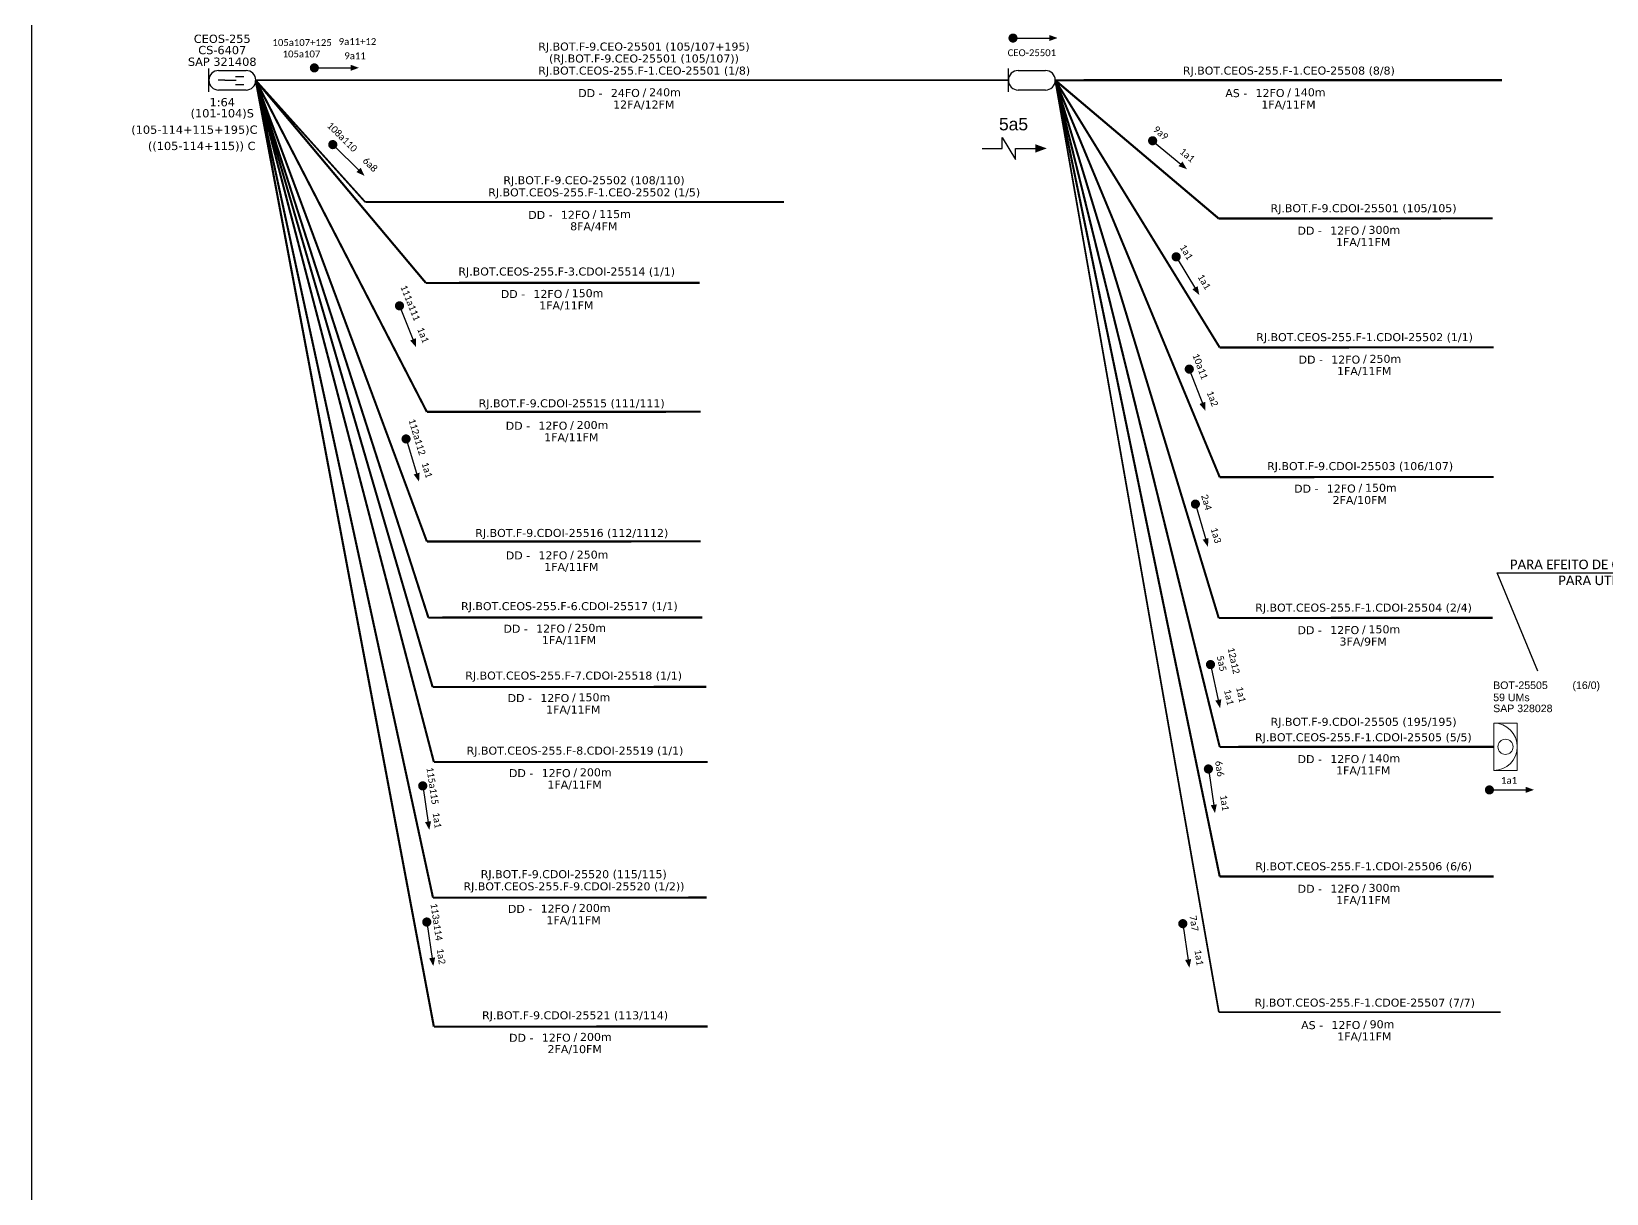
# Model space of a CAD drawing. Extents: x -89 to 749, y 705 to 1299.
# Drawn here: x -89.3 to 160.6, y 1002 to 1186.3 of the extents above; entities that cross this region are included whole.
import ezdxf
from ezdxf.enums import TextEntityAlignment as Align

# ---------------------------------------------------------------- set-up
doc = ezdxf.new("R2010")
doc.units = 0
for name, color, linetype, lineweight in [("20.0-LEGENDA DOS CDO'S", 1, 'Continuous', 0), ('20.1-CDO_INTERIOR', 1, 'Continuous', 0), ('40.1-ETIQUETAS', 1, 'Continuous', 20)]:
    doc.layers.add(name, color=color, linetype=linetype, lineweight=lineweight)
for name, color, linetype in [('20.4-CEOS', 1, 'Continuous'), ('CAP a instalar', 1, 'Continuous'), ('CD de instalação futura', 8, 'Continuous'), ('SETA', 7, 'Continuous')]:
    doc.layers.add(name, color=color, linetype=linetype)
doc.styles.add('ARIAL', font='arial.ttf')
doc.styles.add('siredit', font='verdana.ttf')
doc.styles.get("Standard").update_dxf_attribs({"font": 'arial.ttf'})
doc.linetypes.add('FENCELINE1', pattern='A,0.25,-0.1,[133,ltypeshp.shx,S=0.1,R=0,X=-0.1,Y=0],-0.1,1', length=1.45)
doc.dimstyles.get("Standard").update_dxf_attribs({"dimtxt": 0.18, "dimasz": 0.18, "dimexe": 0.18, "dimexo": 0.0625, "dimgap": 0.09, "dimtad": 0, "dimtih": 1, "dimtoh": 1, "dimdec": 4, "dimzin": 0, "dimdsep": 46, "dimtxsty": 'Standard', "dimcen": 0.09, "dimadec": 0, "dimazin": 0, "dimtfac": 1, "dimtdec": 4, "dimtofl": 0, "dimtmove": 0, "dimatfit": 3, "dimfxl": 0, "dimtolj": 1, "dimtzin": 0, "dimarcsym": 0})

# ---------------------------------------------------------------- blocks, each defined once
blk = doc.blocks.new('CDOI_INT')
at = {"layer": '20.1-CDO_INTERIOR', "color": 0, "lineweight": 18}
blk.add_lwpolyline([(4.25, -4.25), (4.25, 4.25), (0, 4.25), (0, -4.25)], close=True, dxfattribs=at)
blk.add_circle((2.12, 0), 1.36, dxfattribs=at)
blk.add_arc((0, 0), 4.25, 270, 90, dxfattribs=at)
at = {"layer": "20.0-LEGENDA DOS CDO'S", "color": 0, "style": 'ARIAL'}
for tag, p in [('CDO_N', (-0.08, 10.38)), ('SPLITER_1', (21.18, 10.38)), ('SURVEY', (-0.08, 8.2)), ('SPLITER_2', (21.19, 8.68)), ('SAP', (-0.08, 6.23)), ('1:XX', (5.94, -2.22)), ('UMS', (5.94, -4.24))]:
    blk.add_attdef(tag, p, '', height=1.36, dxfattribs=at)
blk.add_attdef('FIBRAS_UTILIZADAS', text='', height=1.36, dxfattribs=at).set_placement((15.34, 10.38), align=Align.CENTER)
blk = doc.blocks.new('ETIQUETA_RS5F')
at = {"layer": '40.1-ETIQUETAS', "color": 0, "style": 'siredit'}
blk.add_text('/', height=1.5, dxfattribs=at).set_placement((1.58, -1.95), align=Align.MIDDLE_RIGHT)
for tag, p in [('ETIQUETA_R_PRIMARIA', (1.21, 4.1)), ('ETIQUETA_R_SECUNDARIA', (1.21, 2.1)), ('F_ATIVAS/F_MORTAS', (1.14, -4.24))]:
    blk.add_attdef(tag, text='', height=1.5, dxfattribs=at).set_placement(p, align=Align.MIDDLE_CENTER)
for tag, p in [('TIPO_CABO', (-6.58, -2.12)), ('CAP_CABO', (0.4, -2.09))]:
    blk.add_attdef(tag, text='', height=1.5, dxfattribs=at).set_placement(p, align=Align.MIDDLE_RIGHT)
blk.add_attdef('METROS', text='', height=1.5, dxfattribs=at).set_placement((2.14, -1.95), align=Align.MIDDLE_LEFT)
for tag, p in [('FUSÃO_1', (0.85, -8.39)), ('FUSÃO_2', (0.85, -10.6)), ('FUSÃO_3', (0.85, -12.93)), ('FUSÃO_4', (0.85, -15.14)), ('FUSÃO_5', (0.85, -17.16))]:
    blk.add_attdef(tag, text='', height=1.5, dxfattribs=at).set_placement(p, align=Align.CENTER)

msp = doc.modelspace()

# ---------------------------------------------------------------- linework, layer by layer
msp.add_lwpolyline([(-89.32, 705.02), (749.25, 705.02), (749.25, 1299.02), (-89.32, 1299.02), (-89.32, 705.02)])
at = {"color": 5, "const_width": 0.726}
msp.add_lwpolyline([(66.07, 1185.25, 1), (66.79, 1185.25, 1)], format="xyb", close=True, dxfattribs=at)
at = {"const_width": 0.726}
for points in [[(-44.79, 1180.52, 1), (-44.07, 1180.52, 1)], [(88.31, 1169.2, 1), (88.86, 1168.73, 1)], [(-41.77, 1168.61, 1), (-41.25, 1168.1, 1)], [(92.13, 1150.87, 1), (92.51, 1150.25, 1)], [(-31.06, 1143.12, 1), (-30.79, 1142.45, 1)], [(94.27, 1133.09, 1), (94.53, 1132.41, 1)], [(-29.99, 1122.02, 1), (-29.78, 1121.33, 1)], [(95.27, 1111.69, 1), (95.47, 1111, 1)], [(97.69, 1086.25, 1), (97.84, 1085.54, 1)], [(97.38, 1069.7, 1), (97.49, 1068.98, 1)], [(-27.29, 1067.02, 1), (-27.18, 1066.3, 1)], [(141.67, 1066.02, 1), (142.39, 1066.02, 1)], [(-26.65, 1045.43, 1), (-26.54, 1044.71, 1)], [(93.32, 1045.17, 1), (93.43, 1044.45, 1)]]:
    msp.add_lwpolyline(points, format="xyb", close=True, dxfattribs=at)
at = {"color": 3}
msp.add_lwpolyline([(64.72, 1167.75), (64.72, 1169.5), (66.82, 1166), (66.82, 1167.75)], dxfattribs=at)
at = {"layer": '20.4-CEOS', "color": 5}
for p, q in [((-61.17, 1176.7), (-61.17, 1180.42)), ((-59.62, 1180.11), (-55.28, 1180.11)), ((67.25, 1180.11), (71.58, 1180.11)), ((-58.65, 1178.56), (-59.69, 1178.56)), ((-58.65, 1178.56), (-56.86, 1178.56)), ((-56.94, 1179.17), (-55.62, 1179.17)), ((-56.94, 1177.89), (-55.62, 1177.89)), ((-55.28, 1177.01), (-59.62, 1177.01)), ((71.58, 1177.01), (67.25, 1177.01))]:
    msp.add_line(p, q, dxfattribs=at)
msp.add_lwpolyline([(65.7, 1176.7), (65.7, 1180.42)], dxfattribs=at)
for centre, start, end in [((-59.62, 1178.56), 90, 270), ((-55.28, 1178.56), 270, 90), ((67.25, 1178.56), 90, 270), ((71.58, 1178.56), 270, 90)]:
    msp.add_arc(centre, 1.55, start, end, dxfattribs=at)
at = {"layer": 'CAP a instalar', "color": 8, "ltscale": 5, "const_width": 0.339}
for points in [[(-53.74, 1178.56), (-26.74, 1146.42)], [(-53.74, 1178.56), (-26.58, 1125.97)], [(-53.74, 1178.56), (-26.58, 1105.41)], [(-53.74, 1178.56), (-26.34, 1093.35)], [(-53.74, 1178.56), (-25.67, 1082.34)], [(-53.74, 1178.56), (-25.47, 1070.44)], [(73.13, 1178.56), (99.07, 1156.63)], [(73.13, 1178.56), (99.23, 1136.18)], [(73.13, 1178.56), (99.23, 1115.62)], [(73.13, 1178.56), (99.07, 1093.29)], [(73.13, 1178.56), (99.23, 1052.28)], [(99.07, 1156.63), (142.53, 1156.65)], [(-26.74, 1146.42), (16.71, 1146.44)], [(99.23, 1136.18), (142.7, 1136.2)], [(-26.58, 1125.97), (16.88, 1125.99)], [(99.23, 1115.62), (142.71, 1115.64)], [(-26.58, 1105.41), (16.89, 1105.43)], [(-26.34, 1093.35), (17.11, 1093.37)], [(99.07, 1093.29), (142.52, 1093.31)], [(-25.67, 1082.34), (17.79, 1082.36)], [(-25.47, 1070.44), (18, 1070.46)], [(99.23, 1052.28), (142.71, 1052.3)]]:
    msp.add_lwpolyline(points, dxfattribs=at)
at = {"layer": 'CAP a instalar', "color": 7, "ltscale": 5}
for points, const_width in [([(-25.61, 1048.93), (-53.74, 1178.56)], 0.339), ([(-53.74, 1178.56), (-36.37, 1159.25)], 0.28), ([(-36.37, 1159.25), (30.11, 1159.25)], 0.28), ([(-25.63, 1048.93), (17.82, 1048.95)], 0.339)]:
    msp.add_lwpolyline(points, dxfattribs=dict(at, const_width=const_width))
at = {"layer": 'CAP a instalar', "color": 252, "ltscale": 5, "const_width": 0.339}
for points in [[(-25.47, 1028.48), (-53.74, 1178.56)], [(-25.47, 1028.48), (17.99, 1028.5)]]:
    msp.add_lwpolyline(points, dxfattribs=at)
at = {"layer": 'CAP a instalar', "color": 5, "ltscale": 5, "const_width": 0.28}
msp.add_lwpolyline([(-53.74, 1178.56), (65.7, 1178.56)], dxfattribs=at)
at = {"layer": 'CAP a instalar', "color": 7, "linetype": 'FENCELINE1', "ltscale": 5}
for points, const_width in [([(73.13, 1178.56), (144, 1178.58)], 0.339), ([(99.1, 1030.76), (73.13, 1178.56)], 0.28), ([(99.1, 1030.76), (143.81, 1030.76)], 0.28)]:
    msp.add_lwpolyline(points, dxfattribs=dict(at, const_width=const_width))
at = {"layer": 'CAP a instalar', "color": 1, "ltscale": 5, "const_width": 0.339}
for points in [[(73.13, 1178.56), (99.23, 1072.84)], [(99.23, 1072.84), (142.7, 1072.86)]]:
    msp.add_lwpolyline(points, dxfattribs=at)
at = {"layer": 'SETA', "color": 5}
msp.add_lwpolyline([(66.43, 1185.25), (72.67, 1185.25)], dxfattribs=at)
at = {"layer": 'SETA'}
for points in [[(-44.43, 1180.52), (-38.19, 1180.52)], [(-41.51, 1168.36), (-37.07, 1163.97)], [(88.58, 1168.97), (93.38, 1164.97)], [(92.32, 1150.56), (95.55, 1145.22)], [(-30.92, 1142.78), (-28.6, 1136.99)], [(94.4, 1132.75), (96.63, 1126.93)], [(-29.88, 1121.68), (-28.07, 1115.7)], [(95.37, 1111.35), (97.12, 1105.36)], [(97.76, 1085.89), (99.1, 1079.8)], [(97.43, 1069.34), (98.34, 1063.16)], [(-27.24, 1066.66), (-26.32, 1060.49)], [(142.03, 1066.02), (148.27, 1066.02)], [(-26.59, 1045.07), (-25.68, 1038.9)], [(93.37, 1044.81), (94.29, 1038.63)]]:
    msp.add_lwpolyline(points, dxfattribs=at)
at = {"layer": 'SETA', "color": 3}
for points in [[(61.56, 1167.75), (64.72, 1167.75)], [(66.82, 1167.75), (69.98, 1167.75)]]:
    msp.add_lwpolyline(points, dxfattribs=at)
at = {"layer": 'SETA', "color": 5}
msp.add_solid([(72.17, 1185.74), (73.5, 1185.26), (72.17, 1184.77)], dxfattribs=at)
at = {"layer": 'SETA'}
for points in [[(-38.69, 1181.02), (-37.36, 1180.53), (-38.69, 1180.05)], [(-37.08, 1164.68), (-36.47, 1163.4), (-37.76, 1163.99)], [(93.31, 1165.67), (94.03, 1164.45), (92.69, 1164.93)], [(95.72, 1145.9), (95.99, 1144.51), (94.89, 1145.4)], [(-28.33, 1137.64), (-28.28, 1136.22), (-29.23, 1137.28)], [(96.92, 1127.57), (96.94, 1126.15), (96.01, 1127.22)], [(-27.74, 1116.33), (-27.82, 1114.91), (-28.67, 1116.04)], [(97.45, 1105.97), (97.36, 1104.56), (96.53, 1105.7)], [(99.48, 1080.39), (99.29, 1078.99), (98.53, 1080.19)], [(147.77, 1066.52), (149.1, 1066.03), (147.77, 1065.55)], [(98.76, 1063.73), (98.48, 1062.34), (97.8, 1063.59)], [(-25.91, 1061.06), (-26.19, 1059.67), (-26.87, 1060.92)], [(-25.26, 1039.47), (-25.55, 1038.08), (-26.22, 1039.32)], [(94.7, 1039.2), (94.42, 1037.81), (93.74, 1039.06)]]:
    msp.add_solid(points, dxfattribs=at)
at = {"layer": 'SETA', "color": 3}
msp.add_solid([(69.98, 1168.41), (71.79, 1167.75), (69.98, 1167.09)], dxfattribs=at)

# ---------------------------------------------------------------- block references
at = {"layer": 'CAP a instalar', "color": 7, "linetype": 'FENCELINE1', "ltscale": 7}
ref = msp.add_blockref('ETIQUETA_RS5F', (109.2, 1178.31), dxfattribs=dict(at, xscale=0.8468063891091787, yscale=0.8468063891098269, zscale=0.8468063891099994))
ref.add_attrib('ETIQUETA_R_SECUNDARIA', 'RJ.BOT.CEOS-255.F-1.CEO-25508 (8/8)', dxfattribs={"layer": '40.1-ETIQUETAS', "color": 0, "height": 1.2702, "style": 'siredit'}).set_placement((110.2, 1180.09), align=Align.MIDDLE_CENTER)
ref.add_attrib('TIPO_CABO', 'AS -', dxfattribs={"layer": '40.1-ETIQUETAS', "color": 0, "height": 1.27, "style": 'siredit'}).set_placement((103.6, 1176.52), align=Align.MIDDLE_RIGHT)
ref.add_attrib('CAP_CABO', '12FO', dxfattribs={"layer": '40.1-ETIQUETAS', "color": 0, "height": 1.27, "style": 'siredit'}).set_placement((109.51, 1176.54), align=Align.MIDDLE_RIGHT)
ref.add_attrib('METROS', '140m', dxfattribs={"layer": '40.1-ETIQUETAS', "color": 0, "height": 1.27, "style": 'siredit'}).set_placement((110.99, 1176.65), align=Align.MIDDLE_LEFT)
ref.add_attrib('F_ATIVAS/F_MORTAS', '1FA/11FM', dxfattribs={"layer": '40.1-ETIQUETAS', "color": 0, "height": 1.27, "style": 'siredit'}).set_placement((110.14, 1174.71), align=Align.MIDDLE_CENTER)
ref = msp.add_blockref('ETIQUETA_RS5F', (-1.03, 1159), dxfattribs=dict(at, xscale=0.8468063891091787, yscale=0.8468063891098269, zscale=0.8468063891099994))
ref.add_attrib('ETIQUETA_R_PRIMARIA', 'RJ.BOT.F-9.CEO-25502 (108/110)', dxfattribs={"layer": '40.1-ETIQUETAS', "color": 0, "height": 1.2702, "style": 'siredit'}).set_placement((-0.06, 1162.7), align=Align.MIDDLE_CENTER)
ref.add_attrib('ETIQUETA_R_SECUNDARIA', 'RJ.BOT.CEOS-255.F-1.CEO-25502 (1/5)', dxfattribs={"layer": '40.1-ETIQUETAS', "color": 0, "height": 1.2702, "style": 'siredit'}).set_placement((-0.03, 1160.78), align=Align.MIDDLE_CENTER)
ref.add_attrib('TIPO_CABO', 'DD -', dxfattribs={"layer": '40.1-ETIQUETAS', "color": 0, "height": 1.27, "style": 'siredit'}).set_placement((-6.63, 1157.2), align=Align.MIDDLE_RIGHT)
ref.add_attrib('CAP_CABO', '12FO', dxfattribs={"layer": '40.1-ETIQUETAS', "color": 0, "height": 1.27, "style": 'siredit'}).set_placement((-0.72, 1157.22), align=Align.MIDDLE_RIGHT)
ref.add_attrib('METROS', '115m', dxfattribs={"layer": '40.1-ETIQUETAS', "color": 0, "height": 1.27, "style": 'siredit'}).set_placement((0.76, 1157.34), align=Align.MIDDLE_LEFT)
ref.add_attrib('F_ATIVAS/F_MORTAS', '8FA/4FM', dxfattribs={"layer": '40.1-ETIQUETAS', "color": 0, "height": 1.27, "style": 'siredit'}).set_placement((-0.09, 1155.4), align=Align.MIDDLE_CENTER)
at = {"layer": 'CAP a instalar', "color": 8, "linetype": 'FENCELINE1', "ltscale": 7}
ref = msp.add_blockref('ETIQUETA_RS5F', (121.05, 1156.49), dxfattribs=dict(at, xscale=0.8468063891091787, yscale=0.8468063891098269, zscale=0.8468063891099994))
ref.add_attrib('ETIQUETA_R_SECUNDARIA', 'RJ.BOT.F-9.CDOI-25501 (105/105)', dxfattribs={"layer": '40.1-ETIQUETAS', "color": 0, "height": 1.2702, "style": 'siredit'}).set_placement((122.05, 1158.27), align=Align.MIDDLE_CENTER)
ref.add_attrib('TIPO_CABO', 'DD -', dxfattribs={"layer": '40.1-ETIQUETAS', "color": 0, "height": 1.27, "style": 'siredit'}).set_placement((115.44, 1154.7), align=Align.MIDDLE_RIGHT)
ref.add_attrib('CAP_CABO', '12FO', dxfattribs={"layer": '40.1-ETIQUETAS', "color": 0, "height": 1.27, "style": 'siredit'}).set_placement((121.36, 1154.72), align=Align.MIDDLE_RIGHT)
ref.add_attrib('METROS', '300m', dxfattribs={"layer": '40.1-ETIQUETAS', "color": 0, "height": 1.27, "style": 'siredit'}).set_placement((122.84, 1154.83), align=Align.MIDDLE_LEFT)
ref.add_attrib('F_ATIVAS/F_MORTAS', '1FA/11FM', dxfattribs={"layer": '40.1-ETIQUETAS', "color": 0, "height": 1.27, "style": 'siredit'}).set_placement((121.99, 1152.89), align=Align.MIDDLE_CENTER)
ref = msp.add_blockref('ETIQUETA_RS5F', (-5.39, 1146.45), dxfattribs=dict(at, xscale=0.8468063891091787, yscale=0.8468063891098269, zscale=0.8468063891099994))
ref.add_attrib('ETIQUETA_R_SECUNDARIA', 'RJ.BOT.CEOS-255.F-3.CDOI-25514 (1/1)', dxfattribs={"layer": '40.1-ETIQUETAS', "color": 0, "height": 1.2702, "style": 'siredit'}).set_placement((-4.39, 1148.23), align=Align.MIDDLE_CENTER)
ref.add_attrib('TIPO_CABO', 'DD -', dxfattribs={"layer": '40.1-ETIQUETAS', "color": 0, "height": 1.27, "style": 'siredit'}).set_placement((-10.99, 1144.66), align=Align.MIDDLE_RIGHT)
ref.add_attrib('CAP_CABO', '12FO', dxfattribs={"layer": '40.1-ETIQUETAS', "color": 0, "height": 1.27, "style": 'siredit'}).set_placement((-5.08, 1144.67), align=Align.MIDDLE_RIGHT)
ref.add_attrib('METROS', '150m', dxfattribs={"layer": '40.1-ETIQUETAS', "color": 0, "height": 1.27, "style": 'siredit'}).set_placement((-3.6, 1144.79), align=Align.MIDDLE_LEFT)
ref.add_attrib('F_ATIVAS/F_MORTAS', '1FA/11FM', dxfattribs={"layer": '40.1-ETIQUETAS', "color": 0, "height": 1.27, "style": 'siredit'}).set_placement((-4.45, 1142.85), align=Align.MIDDLE_CENTER)
ref = msp.add_blockref('ETIQUETA_RS5F', (121.21, 1136.04), dxfattribs=dict(at, xscale=0.8468063891091787, yscale=0.8468063891098269, zscale=0.8468063891099994))
ref.add_attrib('ETIQUETA_R_SECUNDARIA', 'RJ.BOT.CEOS-255.F-1.CDOI-25502 (1/1)', dxfattribs={"layer": '40.1-ETIQUETAS', "color": 0, "height": 1.2702, "style": 'siredit'}).set_placement((122.21, 1137.82), align=Align.MIDDLE_CENTER)
ref.add_attrib('TIPO_CABO', 'DD -', dxfattribs={"layer": '40.1-ETIQUETAS', "color": 0, "height": 1.27, "style": 'siredit'}).set_placement((115.61, 1134.25), align=Align.MIDDLE_RIGHT)
ref.add_attrib('CAP_CABO', '12FO', dxfattribs={"layer": '40.1-ETIQUETAS', "color": 0, "height": 1.27, "style": 'siredit'}).set_placement((121.52, 1134.26), align=Align.MIDDLE_RIGHT)
ref.add_attrib('METROS', '250m', dxfattribs={"layer": '40.1-ETIQUETAS', "color": 0, "height": 1.27, "style": 'siredit'}).set_placement((123, 1134.38), align=Align.MIDDLE_LEFT)
ref.add_attrib('F_ATIVAS/F_MORTAS', '1FA/11FM', dxfattribs={"layer": '40.1-ETIQUETAS', "color": 0, "height": 1.27, "style": 'siredit'}).set_placement((122.15, 1132.44), align=Align.MIDDLE_CENTER)
ref = msp.add_blockref('ETIQUETA_RS5F', (-4.6, 1125.55), dxfattribs=dict(at, xscale=0.8468063891091787, yscale=0.8468063891098269, zscale=0.8468063891099994))
ref.add_attrib('ETIQUETA_R_SECUNDARIA', 'RJ.BOT.F-9.CDOI-25515 (111/111)', dxfattribs={"layer": '40.1-ETIQUETAS', "color": 0, "height": 1.2702, "style": 'siredit'}).set_placement((-3.6, 1127.33), align=Align.MIDDLE_CENTER)
ref.add_attrib('TIPO_CABO', 'DD -', dxfattribs={"layer": '40.1-ETIQUETAS', "color": 0, "height": 1.27, "style": 'siredit'}).set_placement((-10.2, 1123.76), align=Align.MIDDLE_RIGHT)
ref.add_attrib('CAP_CABO', '12FO', dxfattribs={"layer": '40.1-ETIQUETAS', "color": 0, "height": 1.27, "style": 'siredit'}).set_placement((-4.29, 1123.78), align=Align.MIDDLE_RIGHT)
ref.add_attrib('METROS', '200m', dxfattribs={"layer": '40.1-ETIQUETAS', "color": 0, "height": 1.27, "style": 'siredit'}).set_placement((-2.81, 1123.89), align=Align.MIDDLE_LEFT)
ref.add_attrib('F_ATIVAS/F_MORTAS', '1FA/11FM', dxfattribs={"layer": '40.1-ETIQUETAS', "color": 0, "height": 1.27, "style": 'siredit'}).set_placement((-3.66, 1121.95), align=Align.MIDDLE_CENTER)
ref = msp.add_blockref('ETIQUETA_RS5F', (120.5, 1115.59), dxfattribs=dict(at, xscale=0.8468063891091787, yscale=0.8468063891098269, zscale=0.8468063891099994))
ref.add_attrib('ETIQUETA_R_SECUNDARIA', 'RJ.BOT.F-9.CDOI-25503 (106/107)', dxfattribs={"layer": '40.1-ETIQUETAS', "color": 0, "height": 1.2702, "style": 'siredit'}).set_placement((121.51, 1117.37), align=Align.MIDDLE_CENTER)
ref.add_attrib('TIPO_CABO', 'DD -', dxfattribs={"layer": '40.1-ETIQUETAS', "color": 0, "height": 1.27, "style": 'siredit'}).set_placement((114.9, 1113.79), align=Align.MIDDLE_RIGHT)
ref.add_attrib('CAP_CABO', '12FO', dxfattribs={"layer": '40.1-ETIQUETAS', "color": 0, "height": 1.27, "style": 'siredit'}).set_placement((120.81, 1113.81), align=Align.MIDDLE_RIGHT)
ref.add_attrib('METROS', '150m', dxfattribs={"layer": '40.1-ETIQUETAS', "color": 0, "height": 1.27, "style": 'siredit'}).set_placement((122.29, 1113.93), align=Align.MIDDLE_LEFT)
ref.add_attrib('F_ATIVAS/F_MORTAS', '2FA/10FM', dxfattribs={"layer": '40.1-ETIQUETAS', "color": 0, "height": 1.27, "style": 'siredit'}).set_placement((121.45, 1111.99), align=Align.MIDDLE_CENTER)
ref = msp.add_blockref('ETIQUETA_RS5F', (-4.59, 1104.99), dxfattribs=dict(at, xscale=0.8468063891091787, yscale=0.8468063891098269, zscale=0.8468063891099994))
ref.add_attrib('ETIQUETA_R_SECUNDARIA', 'RJ.BOT.F-9.CDOI-25516 (112/1112)', dxfattribs={"layer": '40.1-ETIQUETAS', "color": 0, "height": 1.2702, "style": 'siredit'}).set_placement((-3.59, 1106.77), align=Align.MIDDLE_CENTER)
ref.add_attrib('TIPO_CABO', 'DD -', dxfattribs={"layer": '40.1-ETIQUETAS', "color": 0, "height": 1.27, "style": 'siredit'}).set_placement((-10.19, 1103.2), align=Align.MIDDLE_RIGHT)
ref.add_attrib('CAP_CABO', '12FO', dxfattribs={"layer": '40.1-ETIQUETAS', "color": 0, "height": 1.27, "style": 'siredit'}).set_placement((-4.28, 1103.22), align=Align.MIDDLE_RIGHT)
ref.add_attrib('METROS', '250m', dxfattribs={"layer": '40.1-ETIQUETAS', "color": 0, "height": 1.27, "style": 'siredit'}).set_placement((-2.8, 1103.33), align=Align.MIDDLE_LEFT)
ref.add_attrib('F_ATIVAS/F_MORTAS', '1FA/11FM', dxfattribs={"layer": '40.1-ETIQUETAS', "color": 0, "height": 1.27, "style": 'siredit'}).set_placement((-3.65, 1101.39), align=Align.MIDDLE_CENTER)
ref = msp.add_blockref('ETIQUETA_RS5F', (-4.96, 1093.38), dxfattribs=dict(at, xscale=0.8468063891091787, yscale=0.8468063891098269, zscale=0.8468063891099994))
ref.add_attrib('ETIQUETA_R_SECUNDARIA', 'RJ.BOT.CEOS-255.F-6.CDOI-25517 (1/1)', dxfattribs={"layer": '40.1-ETIQUETAS', "color": 0, "height": 1.2702, "style": 'siredit'}).set_placement((-3.96, 1095.16), align=Align.MIDDLE_CENTER)
ref.add_attrib('TIPO_CABO', 'DD -', dxfattribs={"layer": '40.1-ETIQUETAS', "color": 0, "height": 1.27, "style": 'siredit'}).set_placement((-10.56, 1091.58), align=Align.MIDDLE_RIGHT)
ref.add_attrib('CAP_CABO', '12FO', dxfattribs={"layer": '40.1-ETIQUETAS', "color": 0, "height": 1.27, "style": 'siredit'}).set_placement((-4.65, 1091.6), align=Align.MIDDLE_RIGHT)
ref.add_attrib('METROS', '250m', dxfattribs={"layer": '40.1-ETIQUETAS', "color": 0, "height": 1.27, "style": 'siredit'}).set_placement((-3.17, 1091.72), align=Align.MIDDLE_LEFT)
ref.add_attrib('F_ATIVAS/F_MORTAS', '1FA/11FM', dxfattribs={"layer": '40.1-ETIQUETAS', "color": 0, "height": 1.27, "style": 'siredit'}).set_placement((-4.02, 1089.78), align=Align.MIDDLE_CENTER)
ref = msp.add_blockref('ETIQUETA_RS5F', (121.05, 1093.14), dxfattribs=dict(at, xscale=0.8468063891091787, yscale=0.8468063891098269, zscale=0.8468063891099994))
ref.add_attrib('ETIQUETA_R_SECUNDARIA', 'RJ.BOT.CEOS-255.F-1.CDOI-25504 (2/4)', dxfattribs={"layer": '40.1-ETIQUETAS', "color": 0, "height": 1.2702, "style": 'siredit'}).set_placement((122.05, 1094.93), align=Align.MIDDLE_CENTER)
ref.add_attrib('TIPO_CABO', 'DD -', dxfattribs={"layer": '40.1-ETIQUETAS', "color": 0, "height": 1.27, "style": 'siredit'}).set_placement((115.44, 1091.35), align=Align.MIDDLE_RIGHT)
ref.add_attrib('CAP_CABO', '12FO', dxfattribs={"layer": '40.1-ETIQUETAS', "color": 0, "height": 1.27, "style": 'siredit'}).set_placement((121.36, 1091.37), align=Align.MIDDLE_RIGHT)
ref.add_attrib('METROS', '150m', dxfattribs={"layer": '40.1-ETIQUETAS', "color": 0, "height": 1.27, "style": 'siredit'}).set_placement((122.84, 1091.49), align=Align.MIDDLE_LEFT)
ref.add_attrib('F_ATIVAS/F_MORTAS', '3FA/9FM', dxfattribs={"layer": '40.1-ETIQUETAS', "color": 0, "height": 1.27, "style": 'siredit'}).set_placement((121.99, 1089.55), align=Align.MIDDLE_CENTER)
ref = msp.add_blockref('ETIQUETA_RS5F', (-4.29, 1082.37), dxfattribs=dict(at, xscale=0.8468063891091787, yscale=0.8468063891098269, zscale=0.8468063891099994))
ref.add_attrib('ETIQUETA_R_SECUNDARIA', 'RJ.BOT.CEOS-255.F-7.CDOI-25518 (1/1)', dxfattribs={"layer": '40.1-ETIQUETAS', "color": 0, "height": 1.2702, "style": 'siredit'}).set_placement((-3.29, 1084.15), align=Align.MIDDLE_CENTER)
ref.add_attrib('TIPO_CABO', 'DD -', dxfattribs={"layer": '40.1-ETIQUETAS', "color": 0, "height": 1.27, "style": 'siredit'}).set_placement((-9.9, 1080.58), align=Align.MIDDLE_RIGHT)
ref.add_attrib('CAP_CABO', '12FO', dxfattribs={"layer": '40.1-ETIQUETAS', "color": 0, "height": 1.27, "style": 'siredit'}).set_placement((-3.98, 1080.59), align=Align.MIDDLE_RIGHT)
ref.add_attrib('METROS', '150m', dxfattribs={"layer": '40.1-ETIQUETAS', "color": 0, "height": 1.27, "style": 'siredit'}).set_placement((-2.51, 1080.71), align=Align.MIDDLE_LEFT)
ref.add_attrib('F_ATIVAS/F_MORTAS', '1FA/11FM', dxfattribs={"layer": '40.1-ETIQUETAS', "color": 0, "height": 1.27, "style": 'siredit'}).set_placement((-3.35, 1078.77), align=Align.MIDDLE_CENTER)
at = {"layer": 'CAP a instalar', "color": 1, "linetype": 'FENCELINE1', "ltscale": 7}
ref = msp.add_blockref('ETIQUETA_RS5F', (121.06, 1072.69), dxfattribs=dict(at, xscale=0.8468063891091787, yscale=0.8468063891098269, zscale=0.8468063891099994))
ref.add_attrib('ETIQUETA_R_PRIMARIA', 'RJ.BOT.CEOS-255.F-1.CDOI-25505 (5/5)', dxfattribs={"layer": '40.1-ETIQUETAS', "color": 3, "height": 1.2702, "style": 'siredit'}).set_placement((122.03, 1074.37), align=Align.MIDDLE_CENTER)
ref.add_attrib('ETIQUETA_R_SECUNDARIA', 'RJ.BOT.F-9.CDOI-25505 (195/195)', dxfattribs={"layer": '40.1-ETIQUETAS', "color": 0, "height": 1.2702, "style": 'siredit'}).set_placement((122.06, 1076.82), align=Align.MIDDLE_CENTER)
ref.add_attrib('TIPO_CABO', 'DD -', dxfattribs={"layer": '40.1-ETIQUETAS', "color": 0, "height": 1.27, "style": 'siredit'}).set_placement((115.45, 1070.9), align=Align.MIDDLE_RIGHT)
ref.add_attrib('CAP_CABO', '12FO', dxfattribs={"layer": '40.1-ETIQUETAS', "color": 0, "height": 1.27, "style": 'siredit'}).set_placement((121.37, 1070.92), align=Align.MIDDLE_RIGHT)
ref.add_attrib('METROS', '140m', dxfattribs={"layer": '40.1-ETIQUETAS', "color": 0, "height": 1.27, "style": 'siredit'}).set_placement((122.84, 1071.04), align=Align.MIDDLE_LEFT)
ref.add_attrib('F_ATIVAS/F_MORTAS', '1FA/11FM', dxfattribs={"layer": '40.1-ETIQUETAS', "color": 0, "height": 1.27, "style": 'siredit'}).set_placement((122, 1069.1), align=Align.MIDDLE_CENTER)
at = {"layer": 'CAP a instalar', "color": 8, "linetype": 'FENCELINE1', "ltscale": 7}
ref = msp.add_blockref('ETIQUETA_RS5F', (-4.08, 1070.47), dxfattribs=dict(at, xscale=0.8468063891091787, yscale=0.8468063891098269, zscale=0.8468063891099994))
ref.add_attrib('ETIQUETA_R_SECUNDARIA', 'RJ.BOT.CEOS-255.F-8.CDOI-25519 (1/1)', dxfattribs={"layer": '40.1-ETIQUETAS', "color": 0, "height": 1.2702, "style": 'siredit'}).set_placement((-3.08, 1072.25), align=Align.MIDDLE_CENTER)
ref.add_attrib('TIPO_CABO', 'DD -', dxfattribs={"layer": '40.1-ETIQUETAS', "color": 0, "height": 1.27, "style": 'siredit'}).set_placement((-9.69, 1068.68), align=Align.MIDDLE_RIGHT)
ref.add_attrib('CAP_CABO', '12FO', dxfattribs={"layer": '40.1-ETIQUETAS', "color": 0, "height": 1.27, "style": 'siredit'}).set_placement((-3.77, 1068.69), align=Align.MIDDLE_RIGHT)
ref.add_attrib('METROS', '200m', dxfattribs={"layer": '40.1-ETIQUETAS', "color": 0, "height": 1.27, "style": 'siredit'}).set_placement((-2.29, 1068.81), align=Align.MIDDLE_LEFT)
ref.add_attrib('F_ATIVAS/F_MORTAS', '1FA/11FM', dxfattribs={"layer": '40.1-ETIQUETAS', "color": 0, "height": 1.27, "style": 'siredit'}).set_placement((-3.14, 1066.87), align=Align.MIDDLE_CENTER)
at = {"layer": 'CAP a instalar', "color": 7, "linetype": 'FENCELINE1', "ltscale": 7}
ref = msp.add_blockref('ETIQUETA_RS5F', (-4.24, 1048.95), dxfattribs=dict(at, xscale=0.8468063891091787, yscale=0.8468063891098269, zscale=0.8468063891099994))
ref.add_attrib('ETIQUETA_R_PRIMARIA', 'RJ.BOT.F-9.CDOI-25520 (115/115)', dxfattribs={"layer": '40.1-ETIQUETAS', "color": 0, "height": 1.2702, "style": 'siredit'}).set_placement((-3.27, 1052.66), align=Align.MIDDLE_CENTER)
ref.add_attrib('ETIQUETA_R_SECUNDARIA', 'RJ.BOT.CEOS-255.F-9.CDOI-25520 (1/2))', dxfattribs={"layer": '40.1-ETIQUETAS', "color": 7, "height": 1.2702, "style": 'siredit'}).set_placement((-3.24, 1050.73), align=Align.MIDDLE_CENTER)
ref.add_attrib('TIPO_CABO', 'DD -', dxfattribs={"layer": '40.1-ETIQUETAS', "color": 0, "height": 1.27, "style": 'siredit'}).set_placement((-9.85, 1047.16), align=Align.MIDDLE_RIGHT)
ref.add_attrib('CAP_CABO', '12FO', dxfattribs={"layer": '40.1-ETIQUETAS', "color": 0, "height": 1.27, "style": 'siredit'}).set_placement((-3.93, 1047.18), align=Align.MIDDLE_RIGHT)
ref.add_attrib('METROS', '200m', dxfattribs={"layer": '40.1-ETIQUETAS', "color": 0, "height": 1.27, "style": 'siredit'}).set_placement((-2.46, 1047.3), align=Align.MIDDLE_LEFT)
ref.add_attrib('F_ATIVAS/F_MORTAS', '1FA/11FM', dxfattribs={"layer": '40.1-ETIQUETAS', "color": 0, "height": 1.27, "style": 'siredit'}).set_placement((-3.3, 1045.36), align=Align.MIDDLE_CENTER)
at = {"layer": 'CAP a instalar', "color": 8, "linetype": 'FENCELINE1', "ltscale": 7}
ref = msp.add_blockref('ETIQUETA_RS5F', (121.07, 1052.13), dxfattribs=dict(at, xscale=0.8468063891091787, yscale=0.8468063891098269, zscale=0.8468063891099994))
ref.add_attrib('ETIQUETA_R_SECUNDARIA', 'RJ.BOT.CEOS-255.F-1.CDOI-25506 (6/6)', dxfattribs={"layer": '40.1-ETIQUETAS', "color": 0, "height": 1.2702, "style": 'siredit'}).set_placement((122.07, 1053.91), align=Align.MIDDLE_CENTER)
ref.add_attrib('TIPO_CABO', 'DD -', dxfattribs={"layer": '40.1-ETIQUETAS', "color": 0, "height": 1.27, "style": 'siredit'}).set_placement((115.46, 1050.34), align=Align.MIDDLE_RIGHT)
ref.add_attrib('CAP_CABO', '12FO', dxfattribs={"layer": '40.1-ETIQUETAS', "color": 0, "height": 1.27, "style": 'siredit'}).set_placement((121.38, 1050.36), align=Align.MIDDLE_RIGHT)
ref.add_attrib('METROS', '300m', dxfattribs={"layer": '40.1-ETIQUETAS', "color": 0, "height": 1.27, "style": 'siredit'}).set_placement((122.85, 1050.48), align=Align.MIDDLE_LEFT)
ref.add_attrib('F_ATIVAS/F_MORTAS', '1FA/11FM', dxfattribs={"layer": '40.1-ETIQUETAS', "color": 0, "height": 1.27, "style": 'siredit'}).set_placement((122.01, 1048.54), align=Align.MIDDLE_CENTER)
at = {"layer": 'CAP a instalar', "color": 7, "linetype": 'FENCELINE1', "ltscale": 7}
ref = msp.add_blockref('ETIQUETA_RS5F', (121.24, 1030.51), dxfattribs=dict(at, xscale=0.8468063891091787, yscale=0.8468063891098269, zscale=0.8468063891099994))
ref.add_attrib('ETIQUETA_R_SECUNDARIA', 'RJ.BOT.CEOS-255.F-1.CDOE-25507 (7/7)', dxfattribs={"layer": '40.1-ETIQUETAS', "color": 0, "height": 1.2702, "style": 'siredit'}).set_placement((122.24, 1032.29), align=Align.MIDDLE_CENTER)
ref.add_attrib('TIPO_CABO', 'AS -', dxfattribs={"layer": '40.1-ETIQUETAS', "color": 0, "height": 1.27, "style": 'siredit'}).set_placement((115.63, 1028.72), align=Align.MIDDLE_RIGHT)
ref.add_attrib('CAP_CABO', '12FO', dxfattribs={"layer": '40.1-ETIQUETAS', "color": 0, "height": 1.27, "style": 'siredit'}).set_placement((121.55, 1028.74), align=Align.MIDDLE_RIGHT)
ref.add_attrib('METROS', '90m', dxfattribs={"layer": '40.1-ETIQUETAS', "color": 0, "height": 1.27, "style": 'siredit'}).set_placement((123.02, 1028.86), align=Align.MIDDLE_LEFT)
ref.add_attrib('F_ATIVAS/F_MORTAS', '1FA/11FM', dxfattribs={"layer": '40.1-ETIQUETAS', "color": 0, "height": 1.27, "style": 'siredit'}).set_placement((122.18, 1026.92), align=Align.MIDDLE_CENTER)
at = {"layer": 'CAP a instalar', "color": 8, "linetype": 'FENCELINE1', "ltscale": 7}
ref = msp.add_blockref('ETIQUETA_RS5F', (-4.06, 1028.5), dxfattribs=dict(at, xscale=0.8468063891091787, yscale=0.8468063891098269, zscale=0.8468063891099994))
ref.add_attrib('ETIQUETA_R_SECUNDARIA', 'RJ.BOT.F-9.CDOI-25521 (113/114)', dxfattribs={"layer": '40.1-ETIQUETAS', "color": 0, "height": 1.2702, "style": 'siredit'}).set_placement((-3.06, 1030.28), align=Align.MIDDLE_CENTER)
ref.add_attrib('TIPO_CABO', 'DD -', dxfattribs={"layer": '40.1-ETIQUETAS', "color": 0, "height": 1.27, "style": 'siredit'}).set_placement((-9.67, 1026.71), align=Align.MIDDLE_RIGHT)
ref.add_attrib('CAP_CABO', '12FO', dxfattribs={"layer": '40.1-ETIQUETAS', "color": 0, "height": 1.27, "style": 'siredit'}).set_placement((-3.75, 1026.73), align=Align.MIDDLE_RIGHT)
ref.add_attrib('METROS', '200m', dxfattribs={"layer": '40.1-ETIQUETAS', "color": 0, "height": 1.27, "style": 'siredit'}).set_placement((-2.28, 1026.85), align=Align.MIDDLE_LEFT)
ref.add_attrib('F_ATIVAS/F_MORTAS', '2FA/10FM', dxfattribs={"layer": '40.1-ETIQUETAS', "color": 0, "height": 1.27, "style": 'siredit'}).set_placement((-3.12, 1024.91), align=Align.MIDDLE_CENTER)
at = {"layer": 'CD de instalação futura', "color": 1, "ltscale": 11}
ref = msp.add_blockref('CDOI_INT', (142.7, 1072.86), dxfattribs=dict(at, xscale=0.8823922011191372, yscale=0.8823922011191372, zscale=0.8823922011191372))
ref.add_attrib('CDO_N', 'BOT-25505', (142.62, 1082.02), dxfattribs={"layer": "20.0-LEGENDA DOS CDO'S", "color": 0, "height": 1.2, "style": 'ARIAL'})
ref.add_attrib('FIBRAS_UTILIZADAS', '     (16/0)', dxfattribs={"layer": "20.0-LEGENDA DOS CDO'S", "color": 0, "height": 1.2003, "style": 'ARIAL'}).set_placement((156.23, 1082.02), align=Align.CENTER)
ref.add_attrib('SURVEY', '59 UMs', (142.63, 1080.09), dxfattribs={"layer": "20.0-LEGENDA DOS CDO'S", "color": 0, "height": 1.2, "style": 'ARIAL'})
ref.add_attrib('SAP', 'SAP 328028', (142.62, 1078.35), dxfattribs={"layer": "20.0-LEGENDA DOS CDO'S", "color": 0, "height": 1.2, "style": 'ARIAL'})

# ---------------------------------------------------------------- texts
at = {"char_height": 1.089, "width": 18.4105, "attachment_point": 5}
for s, insert in [('\\C7;\\fCalibri|b0|i0|c0|p34;105a107\\C1;+125', (-46.38, 1184.54)), ('\\C7;\\fCalibri|b0|i0|c0|p34;9a11\\C1;+12', (-37.59, 1184.69)), ('{\\fCalibri|b0|i0|c0|p34;\\C7;105a107}', (-46.48, 1182.72)), ('{\\fCalibri|b0|i0|c0|p34;\\C7;9a11}', (-37.98, 1182.43)), ('{\\fCalibri|b0|i0|c0|p34;\\C7;1a1}', (145.14, 1067.54))]:
    msp.add_mtext(s, dxfattribs=dict(at, insert=insert))
at = {"color": 5, "insert": (69.42, 1182.92), "char_height": 1.089, "width": 18.4105, "attachment_point": 5}
msp.add_mtext('{\\fCalibri|b0|i0|c0|p34;\\C7;CEO-25501}', dxfattribs=at)
at = {"color": 3, "insert": (66.51, 1171.59), "char_height": 1.98, "width": 25.1052, "attachment_point": 5}
msp.add_mtext('\\C3;5a5', dxfattribs=at)
at = {"char_height": 1.089, "width": 18.4105, "attachment_point": 5}
for s, insert, rotation in [('{\\fCalibri|b0|i0|c0|p34;\\C7;108a110}', (-40.02, 1169.56), 315.3668), ('{\\fCalibri|b0|i0|c0|p34;\\C7;9a9}', (89.88, 1170.2), 320.2433), ('{\\fCalibri|b0|i0|c0|p34;\\C7;1a1}', (94.08, 1166.68), 320.2433), ('{\\fCalibri|b0|i0|c0|p34;\\C7;6a8}', (-35.58, 1165.18), 315.3668), ('{\\fCalibri|b0|i0|c0|p34;\\C7;1a1}', (93.94, 1151.3), 301.1848), ('{\\fCalibri|b0|i0|c0|p34;\\C7;1a1}', (96.77, 1146.6), 301.1848), ('{\\fCalibri|b0|i0|c0|p34;\\C7;111a111}', (-29.2, 1143.25), 291.8364), ('{\\fCalibri|b0|i0|c0|p34;\\C7;1a1}', (-27.18, 1138.16), 291.8364), ('{\\fCalibri|b0|i0|c0|p34;\\C7;10a11}', (96.13, 1133.19), 290.9637), ('{\\fCalibri|b0|i0|c0|p34;\\C7;1a2}', (98.08, 1128.07), 290.9637), ('{\\fCalibri|b0|i0|c0|p34;\\C7;112a112}', (-28.13, 1121.99), 286.8749), ('{\\fCalibri|b0|i0|c0|p34;\\C7;1a1}', (-26.55, 1116.75), 286.8749), ('{\\fCalibri|b0|i0|c0|p34;\\C7;2a4}', (97.13, 1111.64), 286.2967), ('{\\fCalibri|b0|i0|c0|p34;\\C7;1a3}', (98.65, 1106.38), 286.2967), ('{\\fCalibri|b0|i0|c0|p34;\\C7;6a6}', (99.21, 1069.39), 278.4077), ('\\C7;\\fCalibri|b0|i0|c0|p34;115a115', (-25.68, 1066.67), 278.4077), ('{\\fCalibri|b0|i0|c0|p34;\\C7;1a1}', (100, 1063.97), 278.4077), ('\\C7;\\fCalibri|b0|i0|c0|p34;1a1', (-24.96, 1061.21), 278.4077), ('{\\fCalibri|b0|i0|c0|p34;\\C7;113a114}', (-25.04, 1045.08), 278.4077), ('{\\fCalibri|b0|i0|c0|p34;\\C7;7a7}', (95.16, 1044.86), 278.4077), ('{\\fCalibri|b0|i0|c0|p34;\\C7;1a2}', (-24.31, 1039.62), 278.4077), ('{\\fCalibri|b0|i0|c0|p34;\\C7;1a1}', (95.94, 1039.44), 278.4077)]:
    msp.add_mtext(s, dxfattribs=dict(at, insert=insert, rotation=rotation))
at = {"color": 1, "insert": (178.17, 1100.51), "char_height": 1.516, "width": 74.6897, "attachment_point": 5}
msp.add_mtext('{\\fCalibri|b0|i0|c0|p34;PARA EFEITO DE CADASTRO, FAVOR REMOVER FIBRA 5 SECUNDÁRIA\\PPARA UTILIZAR FIBRA PRIMÁRIA 195 NA CDOI-25505}', dxfattribs=at)
at = {"color": 3, "char_height": 1.089, "width": 18.4105, "attachment_point": 5, "rotation": 282.3998}
for s, insert in [('\\fCalibri|b0|i0|c0|p34;5a5', (99.54, 1086.07)), ('\\C1;\\fCalibri|b0|i0|c0|p34;12a12', (101.46, 1086.52)), ('\\C1;\\fCalibri|b0|i0|c0|p34;1a1', (102.62, 1081.16)), ('\\fCalibri|b0|i0|c0|p34;1a1', (100.7, 1080.72))]:
    msp.add_mtext(s, dxfattribs=dict(at, insert=insert))
at = {"layer": '20.4-CEOS', "color": 5, "style": 'siredit'}
for s, height, p in [('CEOS-255', 1.31, (-59.05, 1185.79)), ('SAP 321408', 1.31, (-59.05, 1182.15)), ('CS-6407', 1.31, (-59.05, 1184)), ('1:64', 1.31, (-59.05, 1175.73)), ('(101-104)S', 1.31, (-59.05, 1173.98)), ('((105-114+115)) C', 1.3095, (-62.31, 1168.8))]:
    msp.add_text(s, height=height, dxfattribs=at).set_placement(p, align=Align.TOP_CENTER)
at = {"layer": '20.4-CEOS', "color": 1, "style": 'siredit'}
msp.add_text('(105-114+115+195)C', height=1.3095, dxfattribs=at).set_placement((-63.47, 1171.38), align=Align.TOP_CENTER)
at = {"layer": '40.1-ETIQUETAS', "color": 1, "style": 'siredit'}
msp.add_text('RJ.BOT.F-9.CEO-25501 (105/107+195)', height=1.2702, dxfattribs=at).set_placement((7.87, 1183.9), align=Align.MIDDLE_CENTER)
at = {"layer": '40.1-ETIQUETAS', "color": 3, "style": 'siredit'}
msp.add_text('(RJ.BOT.F-9.CEO-25501 (105/107))', height=1.2702, dxfattribs=at).set_placement((7.87, 1182.01), align=Align.MIDDLE_CENTER)
at = {"layer": '40.1-ETIQUETAS', "color": 7, "style": 'siredit'}
msp.add_text('RJ.BOT.CEOS-255.F-1.CEO-25501 (1/8)', height=1.2702, dxfattribs=at).set_placement((7.9, 1180.09), align=Align.MIDDLE_CENTER)
for s, p in [('DD -', (1.3, 1176.52)), ('24FO', (7.21, 1176.54))]:
    msp.add_text(s, height=1.27, dxfattribs=at).set_placement(p, align=Align.MIDDLE_RIGHT)
at = {"layer": '40.1-ETIQUETAS', "color": 255, "style": 'siredit'}
msp.add_text('/', height=1.27, dxfattribs=at).set_placement((8.24, 1176.65), align=Align.MIDDLE_RIGHT)
at = {"layer": '40.1-ETIQUETAS', "color": 7, "style": 'siredit'}
msp.add_text('240m', height=1.27, dxfattribs=at).set_placement((8.69, 1176.65), align=Align.MIDDLE_LEFT)
at = {"layer": '40.1-ETIQUETAS', "style": 'siredit'}
msp.add_text('12FA/12FM', height=1.27, dxfattribs=at).set_placement((7.84, 1174.71), align=Align.MIDDLE_CENTER)

# ---------------------------------------------------------------- leaders
at = {"color": 1}
msp.add_leader([(149.7, 1084.83), (143.25, 1100.42), (214.11, 1100.42)], dimstyle='Standard', override={"dimgap": 0.09, "dimtad": 0}, dxfattribs=at)

doc.saveas('drawing.dxf')
